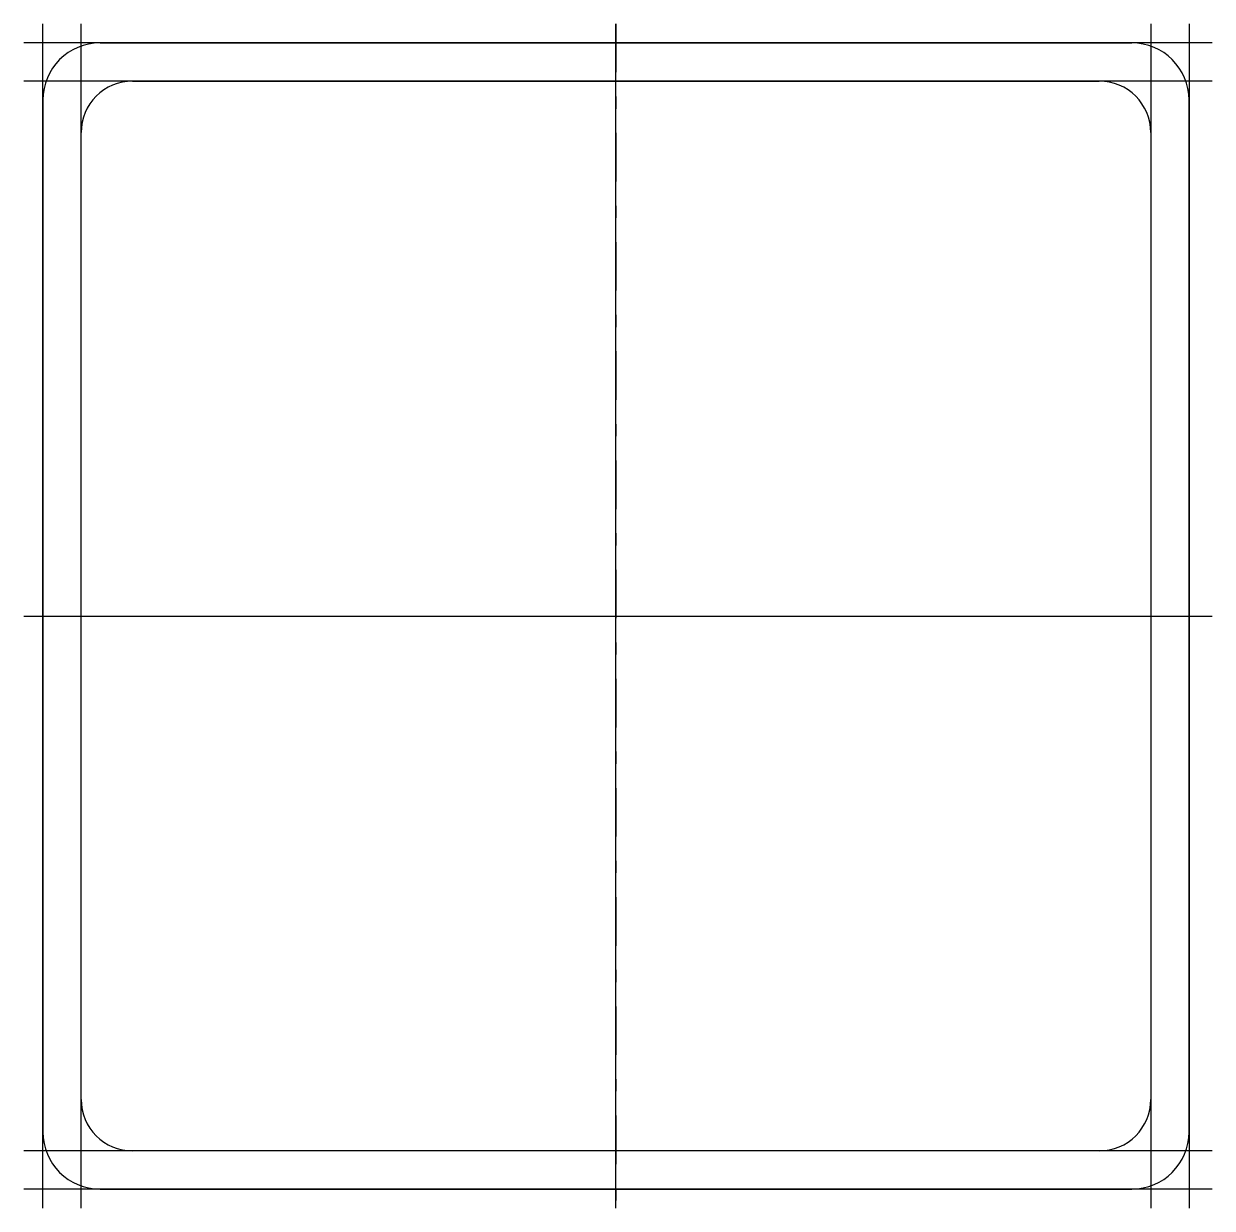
# Model space of a CAD drawing. Extents: x -155 to 156, y -155 to 155.
import ezdxf

# ---------------------------------------------------------------- set-up
doc = ezdxf.new("R2010")
doc.units = 0
doc.linetypes.add('CENTER', pattern=[28.575, 12.7, -6.35, 3.175, -6.35])
doc.layers.get('0').update_dxf_attribs({"linetype": 'CONTINUOUS'})

msp = doc.modelspace()

# ---------------------------------------------------------------- linework, layer by layer
at = {"linetype": 'CONTINUOUS'}
for p, q in [((-150, -155), (-150, 155)), ((-140, -155), (-140, 155)), ((0, -155), (0, 155)), ((140, 155), (140, -155)), ((150, 155), (150, -155)), ((156.08, 150), (-155, 150)), ((135, 150), (-135, 150)), ((-135, 150), (135, 150)), ((156.08, 140), (-155, 140)), ((-126.5, 140), (126.5, 140)), ((-126.5, 140), (126.5, 140)), ((-150, 135), (-150, -135)), ((-150, -135), (-150, 135)), ((150, -135), (150, 135)), ((150, 135), (150, -135)), ((-140, -126.5), (-140, 126.5)), ((-140, -126.5), (-140, 126.5)), ((140, 126.5), (140, -126.5)), ((140, 126.5), (140, -126.5)), ((-155, 0), (156.08, 0)), ((156.08, -140), (-155, -140)), ((126.5, -140), (-126.5, -140)), ((126.5, -140), (-126.5, -140)), ((156.08, -150), (-155, -150)), ((-135, -150), (135, -150)), ((135, -150), (-135, -150))]:
    msp.add_line(p, q, dxfattribs=at)
at = {"linetype": 'CENTER'}
for p, q in [((0, 155), (0, -155)), ((-155, 0), (156.08, 0))]:
    msp.add_line(p, q, dxfattribs=at)
at = {"linetype": 'CONTINUOUS'}
for centre, radius, start, end in [((-135, 135), 15, 90, 180), ((-135, 135), 15, 90, 180), ((135, 135), 15, 0, 90), ((135, 135), 15, 0, 90), ((-126.5, 126.5), 13.5, 90, 180), ((-126.5, 126.5), 13.5, 90, 180), ((126.5, 126.5), 13.5, 0, 90), ((126.5, 126.5), 13.5, 0, 90), ((-126.5, -126.5), 13.5, 180, 270), ((-126.5, -126.5), 13.5, 180, 270), ((126.5, -126.5), 13.5, 270, 0), ((126.5, -126.5), 13.5, 270, 0), ((-135, -135), 15, 180, 270), ((-135, -135), 15, 180, 270), ((135, -135), 15, 270, 0), ((135, -135), 15, 270, 0)]:
    msp.add_arc(centre, radius, start, end, dxfattribs=at)

doc.saveas('drawing.dxf')
